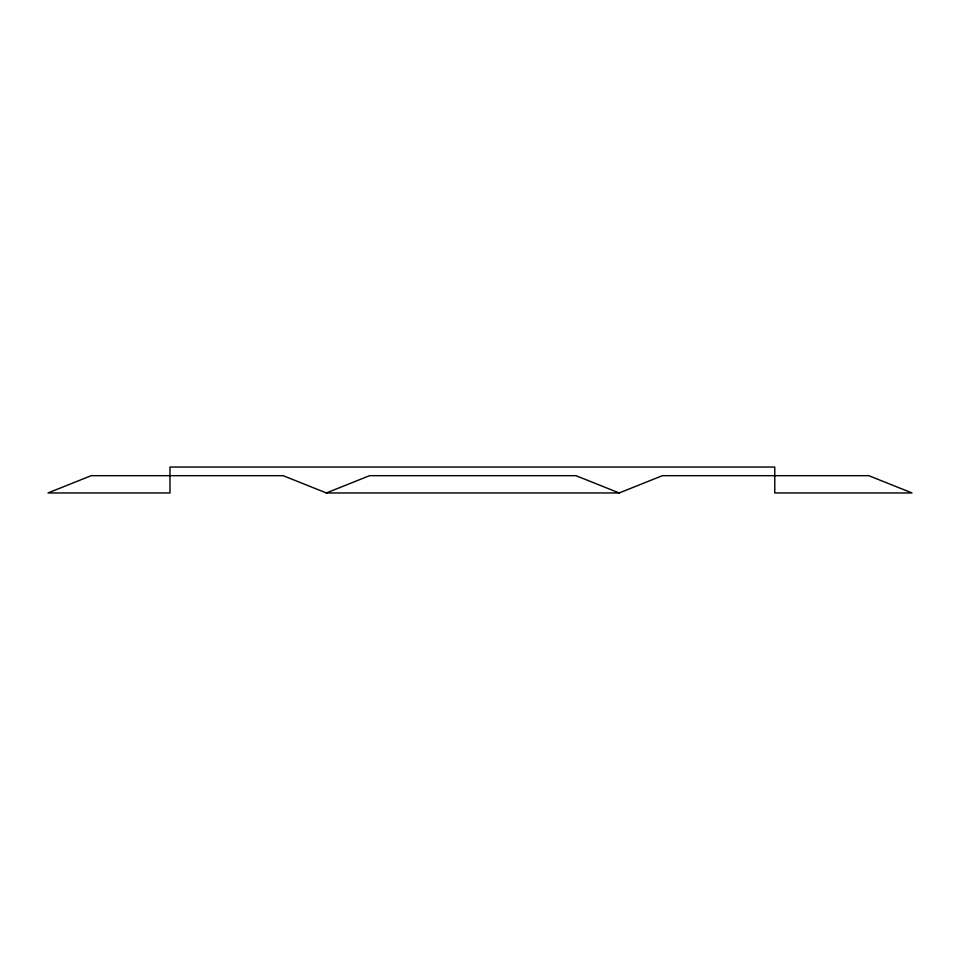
<?xml version="1.0" encoding="UTF-8"?>
<svg xmlns="http://www.w3.org/2000/svg" width="960" height="960" viewBox="0 0 960 960"><rect width="100%" height="100%" fill="white"/><g stroke="black" fill="none" stroke-linecap="round" stroke-linejoin="round"><path stroke-width="1.44" d="M326.352 492.96L369.552 475.68L575.976 475.68L619.176 492.96L662.376 475.68L868.8 475.68L912 492.96L774.78 492.96L774.78 467.04L169.98 467.04L169.98 492.96L48 492.96L91.2 475.68L283.152 475.68L326.352 492.96L619.176 492.96"/></g></svg>
